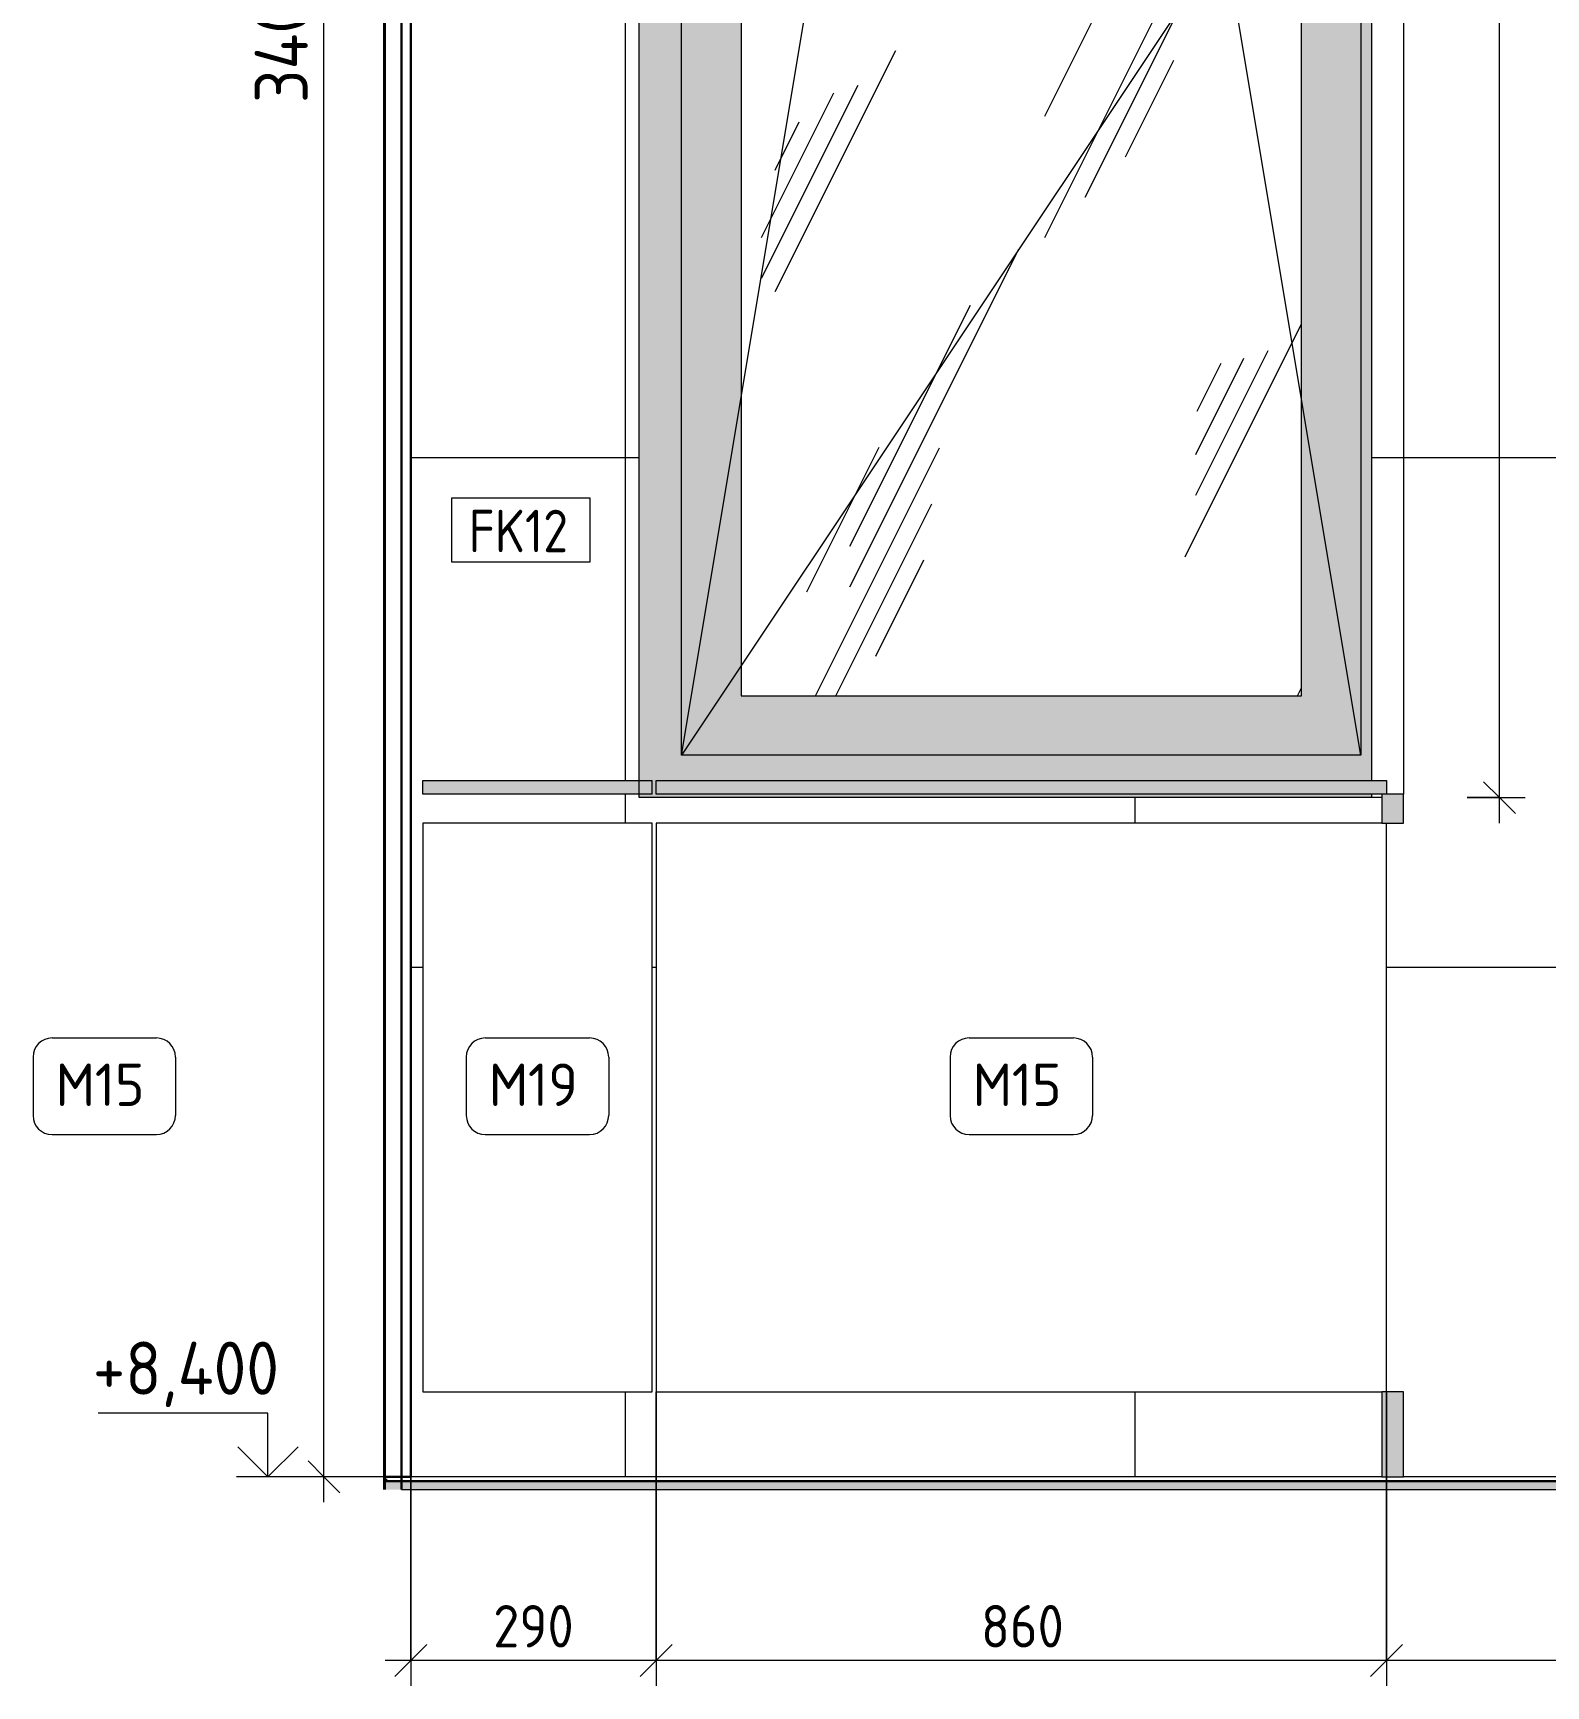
# Model space of a CAD drawing. Header units: millimetres. Extents: x 63201 to 101610, y -2505 to 12270.
# Drawn here: x 89710 to 91492, y 8154 to 10100 of the extents above; entities that cross this region are included whole.
import ezdxf

# ---------------------------------------------------------------- set-up
doc = ezdxf.new("R2010")
doc.units = ezdxf.units.MM
for name, color, linetype, lineweight in [('A-ANNO-DIMS', 7, 'Continuous', 9), ('A-ANNO-DIMS-25', 7, 'Continuous', 9), ('A-DETL', 7, 'Continuous', 9), ('A-FLOR', 7, 'Continuous', 9), ('A-GLAZ', 7, 'Continuous', 9), ('A-WALL-IDEN', 7, 'Continuous', 9), ('A-WALL-PATT', 7, 'Continuous', 9), ('G-ANNO-DIMS', 7, 'Continuous', 9), ('G-ANNO-DIMS-1', 7, 'Continuous', 20), ('I-WALL', 7, 'Continuous', 9), ('Знаки', 7, 'Continuous', 9), ('Марки для знаков', 7, 'Continuous', 9)]:
    doc.layers.add(name, color=color, linetype=linetype, lineweight=lineweight)
for name, color, linetype, lineweight, true_color in [('A-DETL-GENF-3', 7, 'Continuous', 9, 0xf5f5f5), ('A-FLOR-1', 7, 'Continuous', 9, 0x787878), ('A-FLOR-FNSH-1', 7, 'Continuous', 30, 0x3c3c3c), ('A-WALL-4', 7, 'Continuous', 40, 0x3c3c3c), ('A-WALL-5', 7, 'Continuous', 30, 0x3c3c3c), ('A-WALL-FNSH-3', 7, 'Continuous', 30, 0x3c3c3c), ('I-WALL-1', 7, 'Continuous', 9, 0x787878)]:
    doc.layers.add(name, color=color, linetype=linetype, lineweight=lineweight, true_color=true_color)
doc.styles.add('GOST Common_5', font='GOST_Common.ttf', dxfattribs={"height": 50})
doc.styles.add('GOST Common_6', font='GOST_Common.ttf', dxfattribs={"width": 0.9, "height": 50})
doc.styles.add('ISOCPEUR_2', font='isocpeur.ttf', dxfattribs={"width": 0.9, "height": 62.5})
doc.styles.add('ISOCPEUR_3', font='isocpeur.ttf', dxfattribs={"width": 0.9, "height": 50})
doc.dimstyles.new('ISO-2_0_0_9К_Средний_округл2', dxfattribs={"dimscale": 304.8, "dimtxt": 49.799059, "dimasz": 0.123031, "dimexe": 0.098425, "dimexo": 0, "dimgap": 0, "dimtad": 1, "dimdec": 0, "dimrnd": 10, "dimzin": 0, "dimdsep": 46, "dimtxsty": 'ISOCPEUR_3', "dimblk1": 'OBLIQUE', "dimblk2": 'OBLIQUE', "dimsah": 1, "dimcen": 0.09, "dimdle": 0.098425, "dimazin": 0, "dimtfac": 1, "dimtdec": 4, "dimtix": 1, "dimtmove": 0, "dimatfit": 3, "dimfxl": 1, "dimtvp": 1, "dimtolj": 1, "dimtzin": 0, "dimarcsym": 2})
doc.dimstyles.new('ISO-2_5_0_9К_БОЛЬШОЙ_1', dxfattribs={"dimscale": 304.8, "dimtxt": 62.248823, "dimasz": 0.123031, "dimexe": 0.098425, "dimexo": 0.246063, "dimgap": 0, "dimtad": 1, "dimdec": 0, "dimrnd": 10, "dimzin": 0, "dimdsep": 46, "dimtxsty": 'ISOCPEUR_2', "dimblk1": 'OBLIQUE', "dimblk2": 'OBLIQUE', "dimsah": 1, "dimcen": 0.09, "dimdle": 0.098425, "dimazin": 0, "dimtfac": 1, "dimtdec": 4, "dimtix": 1, "dimtmove": 0, "dimatfit": 3, "dimfxl": 1, "dimtvp": 1, "dimtolj": 1, "dimtzin": 0, "dimarcsym": 2})

# ---------------------------------------------------------------- blocks, each defined once
blk = doc.blocks.new('120_Окно_СКБ_1Ст - 120_Окно_СКБ_1Ст 900х2500_h_-22445987-Развертка 3_11-3')
at = {"layer": 'A-GLAZ'}
h = blk.add_hatch(color=256, dxfattribs=at)
h.paths.add_polyline_path([(-70736.1, 9200), (-70697.5, 9200), (-70697.5, 9204), (-71540, 9204), (-71540, 9220), (-70697.5, 9220.2), (-70697.5, 10200), (-70660, 10200), (-70660, 11700), (-71560, 11700), (-71560, 9220), (-71544.8, 9220), (-71544.8, 9204), (-71560, 9204), (-71560, 9200), (-70736.7, 9200)])
h.paths.add_polyline_path([(-71351.1, 9250), (-71510, 9250), (-71510, 11650), (-70710, 11650), (-70710, 9250), (-71181.4, 9250)])
h = blk.add_hatch(color=256, dxfattribs=at)
h.paths.add_polyline_path([(-71490, 9250), (-70710, 9250), (-70710, 11650), (-71510, 11650), (-71510, 9250)])
h.paths.add_polyline_path([(-71011.8, 9320), (-71440, 9320), (-71440, 11580), (-70780, 11580), (-70780, 9320), (-70842.2, 9320)])
h.paths.add_polyline_path([(-70738, 10340.5), (-70754, 10340.8), (-70754.9, 10341.3), (-70755, 10341.6), (-70756.2, 10423.8), (-70757.3, 10425.5), (-70758.5, 10428.4), (-70759, 10432), (-70759, 10468), (-70758.5, 10471.6), (-70757.1, 10475), (-70754.9, 10477.9), (-70752, 10480.1), (-70748.6, 10481.5), (-70745, 10482), (-70741.4, 10481.5), (-70737.2, 10479.5), (-70735.1, 10477.9), (-70732.9, 10475), (-70731.5, 10471.6), (-70731, 10468), (-70731, 10432), (-70731.5, 10428.4), (-70732.9, 10425), (-70733.9, 10423.6), (-70734.2, 10400.4), (-70735.1, 10341.3), (-70736.1, 10340.7), (-70737.2, 10340.5)])
h = blk.add_hatch(dxfattribs=at)
h.set_pattern_fill('FP_20', color=256, style=0, pattern_type=2)
h.set_pattern_definition([(63.435, (-70203.4, 31.75), (-255.583, 766.747), [317.5, -190.5, 317.5, -190.5, -403.903]), (63.435, (-70203.4, 31.75), (-255.583, 766.747), [-1016, 127, -276.903]), (63.435, (-70219.3, 47.6), (-255.583, 766.747), [254, -317.5, 190.5, -190.5, -467.403]), (63.435, (-70219.3, 47.6), (-255.583, 766.747), [-952.5, 222.25, -245.153]), (63.435, (-70219.3, 95.25), (-255.583, 766.747), [190.5, -381, 127, -190.5, -530.903]), (63.435, (-70219.3, 95.25), (-255.583, 766.747), [-889, 285.75, -245.153]), (63.435, (-70171.7, 47.6), (-255.583, 766.747), [190.5, -381, 158.75, -6404.65]), (63.435, (-70124.05, 95.25), (-255.583, 766.747), [95.25, -476.25, 63.5, -6499.9]), (63.435, (-70203.4, 174.6), (-255.583, 766.747), [63.5, -476.25, 63.5, -254, -562.653]), (63.435, (-70203.4, 174.6), (-255.583, 766.747), [-857.25, 158.75, -403.903]), (63.435, (-69917.7, 127), (-255.583, 766.747), [317.5, -476.25, 381, -251.503]), (63.435, (-69917.7, 79.4), (-255.583, 766.747), [444.5, -317.5, 476.25, -188.003]), (63.435, (-69885.9, 95.25), (-255.583, 766.747), [508, -254, 381, -276.903]), (63.435, (-69838.3, 142.9), (-255.583, 766.747), [317.5, -444.5, 254, -403.903]), (63.435, (-69885.9, 238.1), (-255.583, 766.747), [158.75, -635, 190.5, -435.653]), (63.435, (-69790.7, 190.5), (-255.583, 766.747), [127, -635, 127, -530.903])])
h.paths.add_polyline_path([(-71351.1, 9320), (-70780, 9320), (-70780, 11580), (-71440, 11580), (-71440, 9320)])
for p, q in [((-71560, 9200), (-71560, 11700)), ((-70660, 11700), (-70660, 9204)), ((-71510, 9250), (-71510, 11650)), ((-71510, 9250), (-71110, 11650)), ((-70710, 9250), (-71110, 11650)), ((-70710, 11650), (-70710, 9250)), ((-71440, 11580), (-71440, 9320)), ((-70780, 9320), (-70780, 11580)), ((-70755.5, 10381.7), (-71510, 9250)), ((-71440, 9320), (-70780, 9320)), ((-70710, 9250), (-71510, 9250)), ((-70685.3, 9200), (-71560, 9200))]:
    blk.add_line(p, q, dxfattribs=at)
blk = doc.blocks.new('Зашивка радиатора_ СУ М19 - Зашивка радиатора_ с перфорацией М13  _пищеблок_-33181875-Развертка 3_11-3')
at = {"layer": 'Знаки'}
blk.add_hatch(color=256, dxfattribs=at).paths.add_polyline_path([(-71544.8, 9204), (-71544.8, 9220), (-71814.8, 9220), (-71814.8, 9204), (-71556, 9204)])
for p, q in [((-71814.8, 9220), (-71544.8, 9220)), ((-71814.8, 9204), (-71814.8, 9220)), ((-71544.8, 9204), (-71544.8, 9220)), ((-71544.8, 9204), (-71814.8, 9204)), ((-71814.8, 9170), (-71814.8, 8500)), ((-71544.8, 9170), (-71814.8, 9170)), ((-71544.8, 8500), (-71544.8, 9170)), ((-71814.8, 8500), (-71544.8, 8500))]:
    blk.add_line(p, q, dxfattribs=at)
blk = doc.blocks.new('Зашивка радиатора_ СУ - Зашивка радиатора  М15-33170478-Развертка 3_11-3')
at = {"layer": 'Знаки'}
blk.add_hatch(color=256, dxfattribs=at).paths.add_polyline_path([(-70746.7, 9204), (-70680, 9204), (-70680, 9220), (-71540, 9220), (-71540, 9204), (-70757.3, 9204)])
for p, q in [((-71540, 9220), (-70680, 9220)), ((-71540, 9204), (-71540, 9220)), ((-70680, 9220), (-70680, 9204)), ((-70685.3, 9204), (-71540, 9204)), ((-71540, 9170), (-71540, 8500)), ((-70685.3, 9170), (-71540, 9170)), ((-70680, 8500), (-70680, 9170)), ((-71540, 8500), (-70685.3, 8500))]:
    blk.add_line(p, q, dxfattribs=at)
blk = doc.blocks.new('Высотные отметки - Стрелка_Верх-17668718-Развертка 3_11-3')
at = {"layer": 'G-ANNO-DIMS'}
for p, q in [((-71997.2, 8475), (-72197.2, 8475)), ((-71997.2, 8400), (-71997.2, 8475)), ((-71959.2, 8400), (-72034.2, 8400))]:
    blk.add_line(p, q, dxfattribs=at)
at = {"layer": 'G-ANNO-DIMS-1'}
for q in [(-72032.5, 8435.4), (-71961.8, 8435.4)]:
    blk.add_line((-71997.2, 8400), q, dxfattribs=at)
blk = doc.blocks.new('DIMBLOCK24-Развертка 3_11-3')
at = {"layer": 'A-ANNO-DIMS-25'}
for p, q in [((91437.4, 9170), (91437.4, 11730)), ((91399.1, 11700), (91467.4, 11700)), ((91437.4, 11700), (91399.1, 11700)), ((91399.1, 9200), (91467.4, 9200)), ((91437.4, 9200), (91399.1, 9200))]:
    blk.add_line(p, q, dxfattribs=at)
at = {"layer": 'A-ANNO-DIMS-25', "lineweight": 20}
for p, q in [((91437.4, 11700), (91418.6, 11718.7)), ((91437.4, 11700), (91456.1, 11681.2)), ((91437.4, 9200), (91418.6, 9218.7)), ((91437.4, 9200), (91456.1, 9181.2))]:
    blk.add_line(p, q, dxfattribs=at)
at = {"layer": 'A-ANNO-DIMS-25', "color": 0, "insert": (91355.7, 10371), "char_height": 62.5, "width": 189.619, "attachment_point": 1, "rotation": 90, "line_spacing_factor": 1.149209, "style": 'ISOCPEUR_2'}
blk.add_mtext('2500', dxfattribs=at)
blk = doc.blocks.new('_Oblique')
at = {"color": 0, "linetype": 'ByBlock', "lineweight": -2}
blk.add_line((-0.5, -0.5), (0.5, 0.5), dxfattribs=at)
blk = doc.blocks.new('М_стена_0001 - Типоразмер_без рамки-25382661-Развертка 3_11-3')
at = {"layer": 'A-WALL-IDEN'}
for p, q in [((-69551.6, 9552.6), (-69714.9, 9552.6)), ((-69714.9, 9552.6), (-69714.9, 9477.6)), ((-69551.6, 9477.6), (-69551.6, 9552.6)), ((-69714.9, 9477.6), (-69551.6, 9477.6))]:
    blk.add_line(p, q, dxfattribs=at)
blk = doc.blocks.new('Марка_Знаки - В прямоуг_Наименование краткое-30718135-Развертка 3_11-3')
at = {"layer": 'Марки для знаков'}
for p, q in [((-72251.4, 8916.9), (-72128.6, 8916.9)), ((-72273.9, 8894.4), (-72273.9, 8825.4)), ((-72106.1, 8894.4), (-72106.1, 8825.6)), ((-72251.5, 8803.1), (-72128.6, 8803.1))]:
    blk.add_line(p, q, dxfattribs=at)
for centre, radius, start, end in [((-72251.4, 8894.4), 22.5, 90, 180), ((-72128.6, 8894.4), 22.5, 0, 90), ((-72251.5, 8825.4), 22.3, 180, 270), ((-72128.6, 8825.6), 22.5, 270, 0)]:
    blk.add_arc(centre, radius, start, end, dxfattribs=at)
blk = doc.blocks.new('DIMBLOCK30-Развертка 3_11-3')
at = {"layer": 'A-ANNO-DIMS-25'}
for p, q in [((91304.1, 8500), (91304.1, 8153.7)), ((91304.1, 8183.7), (91304.1, 8500)), ((92807.3, 8183.7), (92807.3, 8385)), ((92807.3, 8157.2), (92807.3, 8213.7)), ((92837.3, 8183.7), (91304.1, 8183.7))]:
    blk.add_line(p, q, dxfattribs=at)
at = {"layer": 'A-ANNO-DIMS-25', "lineweight": 20}
for p, q in [((91304.1, 8183.7), (91322.9, 8202.4)), ((92807.3, 8183.7), (92826, 8202.4)), ((91304.1, 8183.7), (91285.4, 8164.9)), ((92807.3, 8183.7), (92788.5, 8164.9))]:
    blk.add_line(p, q, dxfattribs=at)
at = {"layer": 'A-ANNO-DIMS-25', "color": 0, "insert": (91996.8, 8249), "char_height": 50, "width": 141.353, "attachment_point": 1, "line_spacing_factor": 1.149209, "style": 'ISOCPEUR_3'}
blk.add_mtext('1500', dxfattribs=at)
blk = doc.blocks.new('DIMBLOCK31-Развертка 3_11-3')
at = {"layer": 'A-ANNO-DIMS-25'}
for p, q in [((90444.1, 8500), (90444.1, 8153.7)), ((90444.1, 8183.7), (90444.1, 8500)), ((91304.1, 8500), (91304.1, 8153.7)), ((91304.1, 8183.7), (91304.1, 8500)), ((91304.1, 8183.7), (90444.1, 8183.7))]:
    blk.add_line(p, q, dxfattribs=at)
at = {"layer": 'A-ANNO-DIMS-25', "lineweight": 20}
for p, q in [((90444.1, 8183.7), (90462.9, 8202.4)), ((91304.1, 8183.7), (91322.9, 8202.4)), ((90444.1, 8183.7), (90425.4, 8164.9)), ((91304.1, 8183.7), (91285.4, 8164.9))]:
    blk.add_line(p, q, dxfattribs=at)
at = {"layer": 'A-ANNO-DIMS-25', "color": 0, "insert": (90826.7, 8249), "char_height": 50, "width": 113.772, "attachment_point": 1, "line_spacing_factor": 1.149209, "style": 'ISOCPEUR_3'}
blk.add_mtext('860', dxfattribs=at)
blk = doc.blocks.new('DIMBLOCK32-Развертка 3_11-3')
at = {"layer": 'A-ANNO-DIMS-25'}
for p, q in [((90444.1, 8500), (90444.1, 8153.7)), ((90444.1, 8183.7), (90444.1, 8500)), ((90155.1, 8400), (90155.1, 8153.7)), ((90155.1, 8183.7), (90155.1, 8400)), ((90444.1, 8183.7), (90125.1, 8183.7))]:
    blk.add_line(p, q, dxfattribs=at)
at = {"layer": 'A-ANNO-DIMS-25', "lineweight": 20}
for p, q in [((90155.1, 8183.7), (90173.9, 8202.4)), ((90444.1, 8183.7), (90462.9, 8202.4)), ((90155.1, 8183.7), (90136.4, 8164.9)), ((90444.1, 8183.7), (90425.4, 8164.9))]:
    blk.add_line(p, q, dxfattribs=at)
at = {"layer": 'A-ANNO-DIMS-25', "color": 0, "insert": (90252.2, 8249), "char_height": 50, "width": 113.772, "attachment_point": 1, "line_spacing_factor": 1.149209, "style": 'ISOCPEUR_3'}
blk.add_mtext('290', dxfattribs=at)
blk = doc.blocks.new('DIMBLOCK33-Развертка 3_11-3')
at = {"layer": 'A-ANNO-DIMS-25', "lineweight": 20}
for p, q in [((90052.9, 11800), (90034.2, 11818.8)), ((90052.9, 11800), (90071.7, 11781.2)), ((90052.9, 8400), (90034.2, 8418.7)), ((90052.9, 8400), (90071.7, 8381.2))]:
    blk.add_line(p, q, dxfattribs=at)
at = {"layer": 'A-ANNO-DIMS-25'}
for p, q in [((90052.9, 8370), (90052.9, 11830)), ((90070.1, 11800), (90022.9, 11800)), ((90052.9, 11800), (90049.1, 11800)), ((90069.1, 8400), (90022.9, 8400)), ((90052.9, 8400), (90049.1, 8400))]:
    blk.add_line(p, q, dxfattribs=at)
at = {"layer": 'A-ANNO-DIMS-25', "color": 0, "insert": (89971.3, 10018), "char_height": 62.5, "width": 196.802, "attachment_point": 1, "rotation": 90, "line_spacing_factor": 1.149209, "style": 'ISOCPEUR_2'}
blk.add_mtext('3400', dxfattribs=at)

msp = doc.modelspace()

# ---------------------------------------------------------------- hatches: boundary and pattern name
at = {"layer": 'A-DETL-GENF-3'}
h = msp.add_hatch(color=256, dxfattribs=at)
h.paths.add_polyline_path([(91304.1, 8400), (91324.1, 8400), (91324.1, 8500), (91298.8, 8500), (91298.8, 8400)])
h.paths.add_polyline_path([(91311.6, 9170), (91324.1, 9170), (91324.1, 9204), (91298.8, 9204), (91298.8, 9170), (91304.1, 9170)])
at = {"layer": 'A-FLOR-1'}
h = msp.add_hatch(color=256, dxfattribs=at)
h.paths.add_polyline_path([(92838.5, 8385), (92838.5, 8395), (92542.5, 8395), (92542.5, 8385)])
h.paths.add_polyline_path([(90463.4, 8385), (92463.4, 8385), (92425.9, 8395), (90124.1, 8395), (90124.1, 8385)])
at = {"layer": 'A-WALL-PATT'}
h = msp.add_hatch(dxfattribs=at)
h.set_pattern_fill('FP_22', color=256, style=0, pattern_type=2)
h.set_pattern_definition([(90, (92807.75, 8400), (-600, 4e-14), []), (180, (92807.75, 8400), (-7e-14, -600), [])])
h.paths.add_polyline_path([(91650.9, 8400), (92207.3, 8400), (92207.2, 8667.9), (92202.5, 8673.6), (92191.9, 8688.5), (92183.5, 8703), (92175, 8721.8), (92172.9, 8727.6), (92167.5, 8745.9), (92166.4, 8750.8), (92164.2, 8762.9), (92162.1, 8782.2), (92162.1, 8800), (92207.3, 8800), (92207.3, 8992.7), (92170.4, 8992.5), (92170.4, 8990.5), (92166.9, 8990.5), (92166.7, 8992.7), (92165.2, 8995.6), (92164.7, 8997.3), (92164.5, 9000.9), (92165.2, 9004.4), (92166.7, 9007.2), (92166.9, 9007.5), (92166.9, 9009.5), (92170.4, 9009.5), (92170.4, 9007.5), (92179.4, 9007.5), (92179.4, 9067.4), (92298.4, 9067.4), (92298.4, 9020.3), (92302.6, 9021.9), (92308.5, 9022.4), (92314.6, 9021.5), (92314.8, 9021.4), (92318.9, 9019.5), (92321.8, 9017.7), (92324.9, 9014.6), (92326.6, 9012.4), (92328.8, 9008.1), (92329.5, 9005.9), (92330.1, 9003.5), (92330.5, 9000), (92673.4, 9000), (92677.3, 9150), (92677.3, 9190), (92742.3, 9190), (92742.3, 9195), (92743, 9197.6), (92745.5, 9199.5), (92748, 9200), (92772.9, 9199.8), (92774.8, 9199.2), (92776.6, 9197.4), (92777.3, 9195), (92777.3, 9190), (92807.3, 9190), (92807.3, 10200), (91286.6, 10200), (91286.6, 9220), (91304.1, 9220), (91304.1, 9204), (91324.1, 9204), (91324.1, 9170), (91304.1, 9170), (91304.1, 8500), (91324.1, 8500), (91324.1, 8400), (91516.5, 8400), (91516.5, 8410), (91523.6, 8410), (91523.7, 8432.9), (91526.1, 8432.9), (91526.1, 8602.9), (91527, 8606.1), (91528, 8607.7), (91528.6, 8608.2), (91530.5, 8609.2), (91533.1, 8610), (91533.1, 10050), (91549.1, 10050), (91549.2, 8610), (91553.4, 8608.4), (91554.3, 8607.6), (91555.6, 8605.7), (91556.2, 8602.9), (91556.2, 8432.9), (91558.7, 8432.9), (91558.7, 8410), (91565.7, 8410), (91565.7, 8400), (91566.1, 8400)])
h.paths.add_polyline_path([(91298.8, 8400), (91298.8, 8500), (90444.1, 8500), (90444.1, 9170), (91298.8, 9170), (91298.8, 9204), (91286.6, 9204), (91286.6, 9200), (90424.1, 9200), (90424.1, 9204), (90169.3, 9204), (90169.3, 9220), (90424.1, 9220), (90424.1, 10200), (90155.1, 10200), (90155.1, 8400), (91142, 8400)])
h.paths.add_polyline_path([(90369.6, 8500), (90169.3, 8500), (90169.3, 9170), (90439.3, 9170), (90439.3, 8500)])
h.paths.add_polyline_path([(92320.9, 9000), (92320.9, 9000), (92321.1, 9001.2)])
at = {"layer": 'I-WALL-1'}
h = msp.add_hatch(dxfattribs=at)
h.set_pattern_fill('FP_21', color=256, style=0, pattern_type=2)
h.set_pattern_definition([(0, (91717.21, 0), (30.48, 7.62), [2.515, -20.345, 2.515, -20.345, -121.92]), (0, (91717.21, 0), (30.48, 7.62), [-45.72, 2.515, -43.205, 2.515, -20.345, -53.34]), (0, (91717.21, 0), (30.48, 7.62), [-114.3, 2.515, -12.725, 2.515, -35.585]), (120, (91728.64, 3.81), (-21.8391136, 22.586454), [2.515, -20.345, 2.515, -20.345, -121.92]), (120, (91728.64, 3.81), (-21.8391136, 22.586454), [-45.72, 2.515, -43.205, 2.515, -20.345, -53.34]), (120, (91728.64, 3.81), (-21.8391136, 22.586454), [-114.3, 2.515, -12.725, 2.515, -35.585]), (240, (91732.45, 19.05), (-8.6408864, -30.206454), [2.515, -20.345, 2.515, -20.345, -121.92]), (240, (91732.45, 19.05), (-8.6408864, -30.206454), [-45.72, 2.515, -43.205, 2.515, -20.345, -53.34]), (240, (91732.45, 19.05), (-8.6408864, -30.206454), [-114.3, 2.515, -12.725, 2.515, -35.585])])
h.paths.add_polyline_path([(90124.1, 8395), (90144.1, 8395), (90144.1, 8400), (90124.1, 8400)])

# ---------------------------------------------------------------- linework, layer by layer
at = {"layer": 'A-DETL'}
for p, q in [((91298.8, 9204), (91298.8, 9170)), ((91324.1, 9204), (91298.8, 9204)), ((91324.1, 9170), (91324.1, 9204)), ((91298.8, 9170), (91324.1, 9170)), ((91298.8, 8500), (91298.8, 8400)), ((91324.1, 8500), (91298.8, 8500)), ((91324.1, 8400), (91324.1, 8500)), ((91298.8, 8400), (91324.1, 8400))]:
    msp.add_line(p, q, dxfattribs=at)
at = {"layer": 'A-FLOR'}
for p, q in [((91298.8, 8400), (90155.1, 8400)), ((91533.1, 8400), (91324.1, 8400)), ((90144.1, 8385), (91533.1, 8385))]:
    msp.add_line(p, q, dxfattribs=at)
at = {"layer": 'A-FLOR-FNSH-1'}
msp.add_line((92425.9, 8395), (90124.1, 8395), dxfattribs=at)
at = {"layer": 'A-WALL-4'}
msp.add_line((90124.1, 8385), (90124.1, 12270.5), dxfattribs=at)
at = {"layer": 'A-WALL-5'}
for p, q in [((90144.1, 8400), (90124.1, 8400)), ((90144.1, 8385), (90144.1, 8400))]:
    msp.add_line(p, q, dxfattribs=at)
at = {"layer": 'A-WALL-FNSH-3'}
for p, q in [((90144.1, 11850), (90144.1, 8400)), ((90155.1, 8400), (90155.1, 10200)), ((90144.1, 8400), (90155.1, 8400))]:
    msp.add_line(p, q, dxfattribs=at)
at = {"layer": 'G-ANNO-DIMS'}
for p, q in [((90061.7, 8400), (89987, 8400)), ((90249.6, 8400), (90061.7, 8400))]:
    msp.add_line(p, q, dxfattribs=at)
at = {"layer": 'I-WALL'}
for p, q in [((90424.1, 9220), (90424.1, 10200)), ((91286.6, 10200), (91286.6, 9220)), ((90424.1, 9200), (90424.1, 9204)), ((91286.6, 9200), (90424.1, 9200)), ((91286.6, 9204), (91286.6, 9200))]:
    msp.add_line(p, q, dxfattribs=at)

# ---------------------------------------------------------------- block references
at = {"layer": 'A-GLAZ'}
msp.add_blockref('120_Окно_СКБ_1Ст - 120_Окно_СКБ_1Ст 900х2500_h_-22445987-Развертка 3_11-3', (161984.1, 0), dxfattribs=at)
at = {"layer": 'A-WALL-IDEN'}
msp.add_blockref('М_стена_0001 - Типоразмер_без рамки-25382661-Развертка 3_11-3', (159917.8, 0), dxfattribs=at)
at = {"layer": 'G-ANNO-DIMS'}
msp.add_blockref('Высотные отметки - Стрелка_Верх-17668718-Развертка 3_11-3', (161984.1, 0), dxfattribs=at)
at = {"layer": 'Знаки'}
for name in ['Зашивка радиатора_ СУ М19 - Зашивка радиатора_ с перфорацией М13  _пищеблок_-33181875-Развертка 3_11-3', 'Зашивка радиатора_ СУ - Зашивка радиатора  М15-33170478-Развертка 3_11-3']:
    msp.add_blockref(name, (161984.1, 0), dxfattribs=at)
at = {"layer": 'Марки для знаков'}
for p in [(161984.1, 0), (162494.3, 0), (163064.1, 0)]:
    msp.add_blockref('Марка_Знаки - В прямоуг_Наименование краткое-30718135-Развертка 3_11-3', p, dxfattribs=at)

# ---------------------------------------------------------------- texts
at = {"layer": 'A-WALL-IDEN', "insert": (90223.3, 9539), "char_height": 50, "width": 151.519, "attachment_point": 1, "style": 'GOST Common_6'}
msp.add_mtext('FK12', dxfattribs=at)
at = {"layer": 'Марки для знаков', "char_height": 50, "attachment_point": 1, "style": 'GOST Common_5'}
for s, insert, width in [('\\fGOST Common|b0|i0|c204|p34|;М', (89736.6, 8886.8), 56.118), ('15', (89782.9, 8886.8), 74.156), ('\\fGOST Common|b0|i0|c204|p34|;М', (90246.8, 8886.8), 56.118), ('19', (90293.1, 8886.8), 74.156), ('\\fGOST Common|b0|i0|c204|p34|;М', (90816.6, 8886.8), 56.118), ('15', (90862.9, 8886.8), 74.156)]:
    msp.add_mtext(s, dxfattribs=dict(at, insert=insert, width=width))

# ---------------------------------------------------------------- dimensions: what is measured, and where the dimension line sits
at = {"layer": 'A-ANNO-DIMS'}
dim = msp.add_linear_dim(base=(91437.4, 11700), p1=(91324.1, 9200), p2=(91324.1, 11700), angle=90, dimstyle='ISO-2_5_0_9К_БОЛЬШОЙ_1', override={"dimpost": '<>', "dimfxl": 2500}, dxfattribs=at)
dim.commit()
dim.dimension.update_dxf_attribs({"geometry": 'DIMBLOCK24-Развертка 3_11-3', "text_midpoint": (91406.1, 10450)})
for base, p1, p2, override, picture, middle in [((90155.1, 8183.7), (90444.1, 8500), (90155.1, 8400), {"dimpost": '<>', "dimfxl": 305.812041}, 'DIMBLOCK32-Развертка 3_11-3', (90299.6, 8208.7)), ((90444.1, 8183.7), (91304.1, 8500), (90444.1, 8500), {"dimpost": '<>', "dimfxl": 860}, 'DIMBLOCK31-Развертка 3_11-3', (90874.1, 8208.7)), ((91304.1, 8183.7), (92807.3, 8157.2), (91304.1, 8500), {"dimpost": '<>', "dimfxl": 1541.720864}, 'DIMBLOCK30-Развертка 3_11-3', (92055.7, 8208.7))]:
    dim = msp.add_linear_dim(base=base, p1=p1, p2=p2, dimstyle='ISO-2_0_0_9К_Средний_округл2', override=override, dxfattribs=at)
    dim.commit()
    dim.dimension.update_dxf_attribs({"geometry": picture, "text_midpoint": middle})

# ---------------------------------------------------------------- next in the draw order: texts
at = {"layer": 'G-ANNO-DIMS', "insert": (89780.6, 8559.2), "char_height": 62.5, "width": 261.428, "attachment_point": 1, "line_spacing_factor": 1.149209, "style": 'ISOCPEUR_2', "bg_fill": 3, "box_fill_scale": 1.25, "bg_fill_color": 256, "bg_fill_true_color": 13158600, "bg_fill_transparency": 0}
msp.add_mtext('+8,400', dxfattribs=at)

# ---------------------------------------------------------------- next in the draw order: dimensions: what is measured, and where the dimension line sits
at = {"layer": 'A-ANNO-DIMS'}
dim = msp.add_linear_dim(base=(90052.9, 11800), p1=(90144.1, 8400), p2=(90145.1, 11800), angle=90, dimstyle='ISO-2_5_0_9К_БОЛЬШОЙ_1', override={"dimpost": '<>', "dimfxl": 3400.000147}, dxfattribs=at)
dim.commit()
dim.dimension.update_dxf_attribs({"geometry": 'DIMBLOCK33-Развертка 3_11-3', "text_midpoint": (90021.7, 10100)})

doc.saveas('drawing.dxf')
